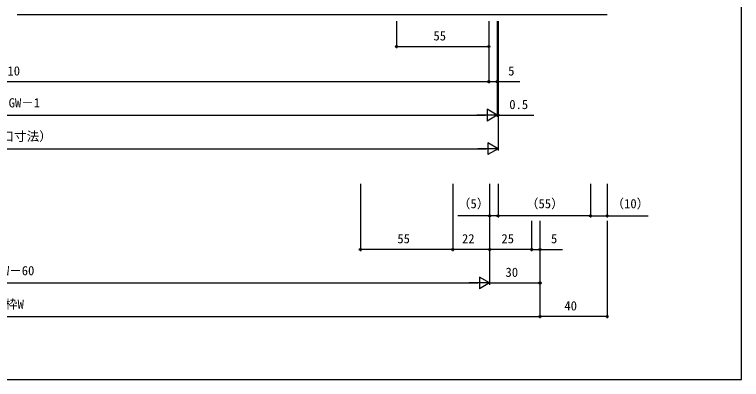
# Model space of a CAD drawing. Units: millimetres, scale not verified. Extents: x -437 to 438, y -554 to 551.
# Drawn here: x 5.2 to 438.2, y -553.7 to -336.2 of the extents above; entities that cross this region are included whole.
import ezdxf
from ezdxf.enums import TextEntityAlignment as Align

# ---------------------------------------------------------------- set-up
doc = ezdxf.new("R2010")
doc.units = ezdxf.units.MM
doc.header["$LTSCALE"] = 4
for name, color, linetype in [('0-7_YKK_D', 6, 'Continuous'), ('0-8_YKK_ZWAK', 7, 'Continuous'), ('0-9_YSS_K', 3, 'Continuous')]:
    doc.layers.add(name, color=color, linetype=linetype)
doc.styles.add('ＭＳ ゴシック', font='')
doc.styles.get('ＭＳ ゴシック').set_extended_font_data('MS Gothic')

msp = doc.modelspace()

# ---------------------------------------------------------------- linework, layer by layer
at = {"layer": '0-7_YKK_D'}
for p, q in [((232.701, -340.2), (232.701, -356.3)), ((287.701, -340.2), (287.701, -377.2)), ((287.701, -340.2), (287.701, -356.3)), ((287.701, -340.2), (287.701, -377.2)), ((292.701, -340.2), (292.701, -377.2)), ((292.701, -340.2), (292.701, -397.2)), ((292.701, -340.2), (292.701, -397.2)), ((293.202, -340.2), (293.202, -417.2)), ((293.202, -340.2), (293.202, -397.2)), ((232.701, -355.3), (287.701, -355.3)), ((-277.261, -376.2), (287.701, -376.2)), ((292.701, -396.2), (286.639, -392.7)), ((286.639, -392.7), (286.639, -399.7)), ((-275.261, -396.2), (285.701, -396.2)), ((292.701, -396.2), (280.577, -396.2)), ((292.701, -396.2), (286.639, -399.7)), ((292.701, -396.2), (290.151, -396.2)), ((292.701, -396.2), (293.202, -396.2)), ((293.202, -396.2), (314.49, -396.2)), ((293.202, -416.2), (287.14, -412.7)), ((287.14, -412.7), (287.14, -419.7)), ((-275.761, -416.2), (286.202, -416.2)), ((293.202, -416.2), (281.078, -416.2)), ((293.202, -416.2), (287.14, -419.7)), ((211.2, -437.2), (211.2, -477.2)), ((266.2, -437.2), (266.2, -477.2)), ((266.2, -437.2), (266.2, -477.2)), ((288.2, -437.2), (288.2, -497.2)), ((288.2, -437.2), (288.2, -477.2)), ((288.2, -437.2), (288.2, -457.2)), ((293.2, -437.2), (293.2, -457.2)), ((293.201, -437.2), (293.201, -457.2)), ((348.2, -437.2), (348.2, -457.2)), ((348.201, -437.2), (348.201, -457.2)), ((358.2, -437.2), (358.2, -457.2)), ((348.2, -456.2), (293.201, -456.2)), ((288.2, -459.2), (288.2, -497.2)), ((288.2, -459.2), (288.2, -477.2)), ((313.2, -459.2), (313.2, -477.2)), ((313.2, -459.2), (313.2, -477.2)), ((318.2, -459.2), (318.2, -477.2)), ((318.2, -459.2), (318.2, -497.2)), ((318.2, -459.2), (318.2, -517.2)), ((318.2, -459.2), (318.2, -517.2)), ((358.2, -459.2), (358.2, -517.2)), ((266.2, -476.2), (211.2, -476.2)), ((288.2, -476.2), (266.2, -476.2)), ((313.2, -476.2), (288.2, -476.2)), ((288.2, -496.2), (282.138, -492.7)), ((282.138, -492.7), (282.138, -499.7)), ((-270.76, -496.2), (281.2, -496.2)), ((288.2, -496.2), (276.076, -496.2)), ((288.2, -496.2), (282.138, -499.7)), ((288.2, -496.2), (318.2, -496.2)), ((-307.76, -516.2), (318.2, -516.2)), ((358.2, -516.2), (318.2, -516.2))]:
    msp.add_line(p, q, dxfattribs=at)
for points in [[(287.701, -376.2), (292.701, -376.2), (306.148, -376.2)], [(293.2, -456.2), (288.2, -456.2), (269.249, -456.2)], [(348.201, -456.2), (358.2, -456.2), (382.605, -456.2)], [(313.2, -476.2), (318.2, -476.2), (331.647, -476.2)]]:
    msp.add_lwpolyline(points, dxfattribs=at)
for centre in [(232.701, -355.3), (287.701, -355.3), (287.701, -376.2), (287.701, -376.2), (292.701, -376.2), (293.202, -396.2), (288.2, -456.2), (293.2, -456.2), (293.201, -456.2), (348.2, -456.2), (348.201, -456.2), (358.2, -456.2), (211.2, -476.2), (266.2, -476.2), (266.2, -476.2), (288.2, -476.2), (288.2, -476.2), (313.2, -476.2), (313.2, -476.2), (318.2, -476.2), (318.2, -496.2), (318.2, -516.2), (358.2, -516.2)]:
    msp.add_circle(centre, 0.637, dxfattribs=at)
at = {"layer": '0-8_YKK_ZWAK'}
msp.add_lwpolyline([(-436.8, -553.7), (438.2, -553.7), (438.2, 516.3)], dxfattribs=at)
at = {"layer": '0-9_YSS_K'}
msp.add_line((6.72, -336.2), (358.2, -336.2), dxfattribs=at)

# ---------------------------------------------------------------- texts
at = {"layer": '0-7_YKK_D', "style": 'ＭＳ ゴシック'}
for s, p in [('55', (254.747, -353.3)), ('MW－10', (-13.977, -374.2)), ('5', (299.247, -374.2)), ('網戸出来幅MW＝GW－1', (-50.774, -393.22)), ('0.5', (299.919, -394.2)), ('GW（額縁開口寸法）', (-40.056, -413.177)), ('（5）', (269.289, -453.305)), ('（55）', (309.813, -453.305)), ('（10）', (360.79, -453.305)), ('55', (233.245, -474.2)), ('22', (271.745, -474.2)), ('25', (295.245, -474.2)), ('5', (324.746, -474.2)), ('W＝既設枠W－60', (-35.455, -493.22)), ('30', (297.66, -494.2)), ('既設枠W', (-15.469, -513.22)), ('40', (332.745, -514.2))]:
    msp.add_text(s, height=5.499, dxfattribs=at).set_placement(p, align=Align.BOTTOM_LEFT)

doc.saveas('drawing.dxf')
